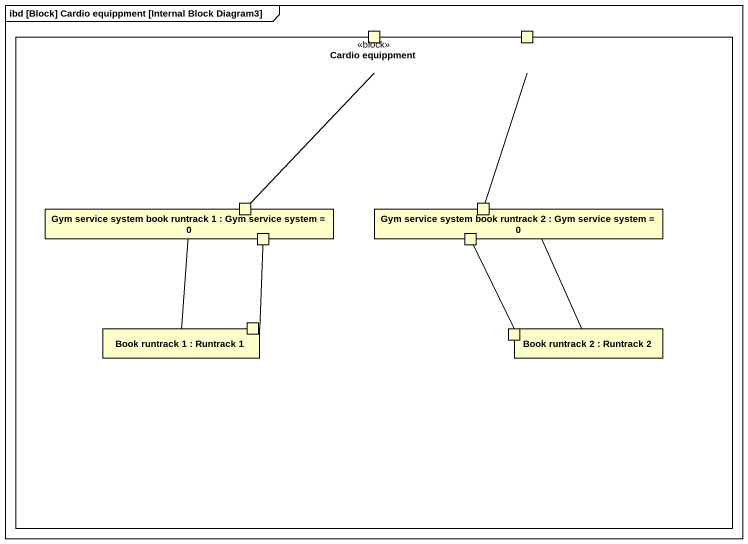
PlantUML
@startuml
mainframe ibd [Block] Cardio equippment [Internal Block Diagram3]
rectangle "Cardio equippment" as Cardio_equippment <<block>> {
  port " " as port1 #FFFFCC
  port " " as port2 #FFFFCC
  rectangle "Gym service system book runtrack 1 : Gym service system = 0" as Gym_service_system_book #FFFFCC {
    port " " as port3 #FFFFCC
    port " " as port5 #FFFFCC
  }
  rectangle "Gym service system book runtrack 2 : Gym service system = 0" as Gym_service_system_book_2 #FFFFCC {
    port " " as port4 #FFFFCC
    port " " as port6 #FFFFCC
  }
  rectangle "Book runtrack 1 : Runtrack 1" as Book_runtrack_1 #FFFFCC {
    port " " as port7 #FFFFCC
  }
  rectangle "Book runtrack 2 : Runtrack 2" as Book_runtrack_2 #FFFFCC {
    port " " as port8 #FFFFCC
  }
}
port3 -up- port1
port4 -up- port2
Book_runtrack_1 -up- Gym_service_system_book
port7 -up- port5
port8 -up- port6
Book_runtrack_2 -up- Gym_service_system_book_2
@enduml
